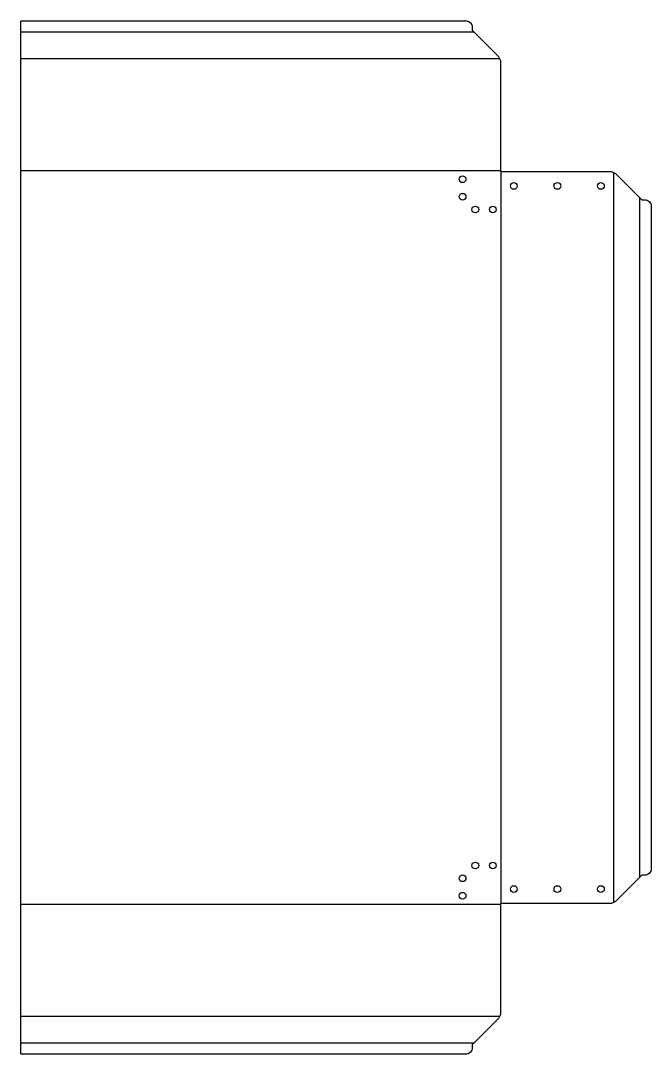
# Model space of a CAD drawing. Extents: x 0 to 941, y -771 to 771.
import ezdxf

# ---------------------------------------------------------------- set-up
doc = ezdxf.new("R2010")
doc.units = 0

msp = doc.modelspace()

# ---------------------------------------------------------------- linework, layer by layer
at = {"layer": '1'}
msp.add_lwpolyline([(941.1, 493.9), (941.1, -493.9, -0.414214), (931.1, -503.9), (927, -503.9), (920.9, -509.8), (887.6, -543.1), (881.5, -545.9), (715.9, -545.9), (715.9, -711.5), (713.1, -717.6), (679.8, -750.9), (673.9, -757), (673.9, -761.1, -0.414214), (663.9, -771.1), (0, -771.1), (0, 771.1), (663.9, 771.1, -0.414214), (673.9, 761.1), (673.9, 757), (679.8, 750.9), (713.1, 717.6), (715.9, 711.5), (715.9, 545.9), (881.5, 545.9), (887.6, 543.1), (920.9, 509.8), (927, 503.9), (931.1, 503.9, -0.414214)], format="xyb", close=True, dxfattribs=at)
for centre in [(659.5, 534.5), (735.9, 524.5), (800.9, 524.5), (865.9, 524.5), (659.5, 508.5), (678.5, 489.5), (704.5, 489.5), (678.5, -489.5), (704.5, -489.5), (659.5, -508.5), (735.9, -524.5), (800.9, -524.5), (865.9, -524.5), (659.5, -534.5)]:
    msp.add_circle(centre, 5, dxfattribs=at)
at = {"layer": '2'}
for p, q in [((676.9, 753.9), (0, 753.9)), ((0, 714.6), (714.5, 714.6)), ((715.9, 547.2), (0, 547.2)), ((717.2, -545.9), (717.2, 545.9)), ((884.6, 544.5), (884.6, -544.5)), ((923.9, -506.9), (923.9, 506.9)), ((0, -547.2), (715.9, -547.2)), ((714.5, -714.6), (0, -714.6)), ((0, -753.9), (676.9, -753.9))]:
    msp.add_line(p, q, dxfattribs=at)

doc.saveas('drawing.dxf')
